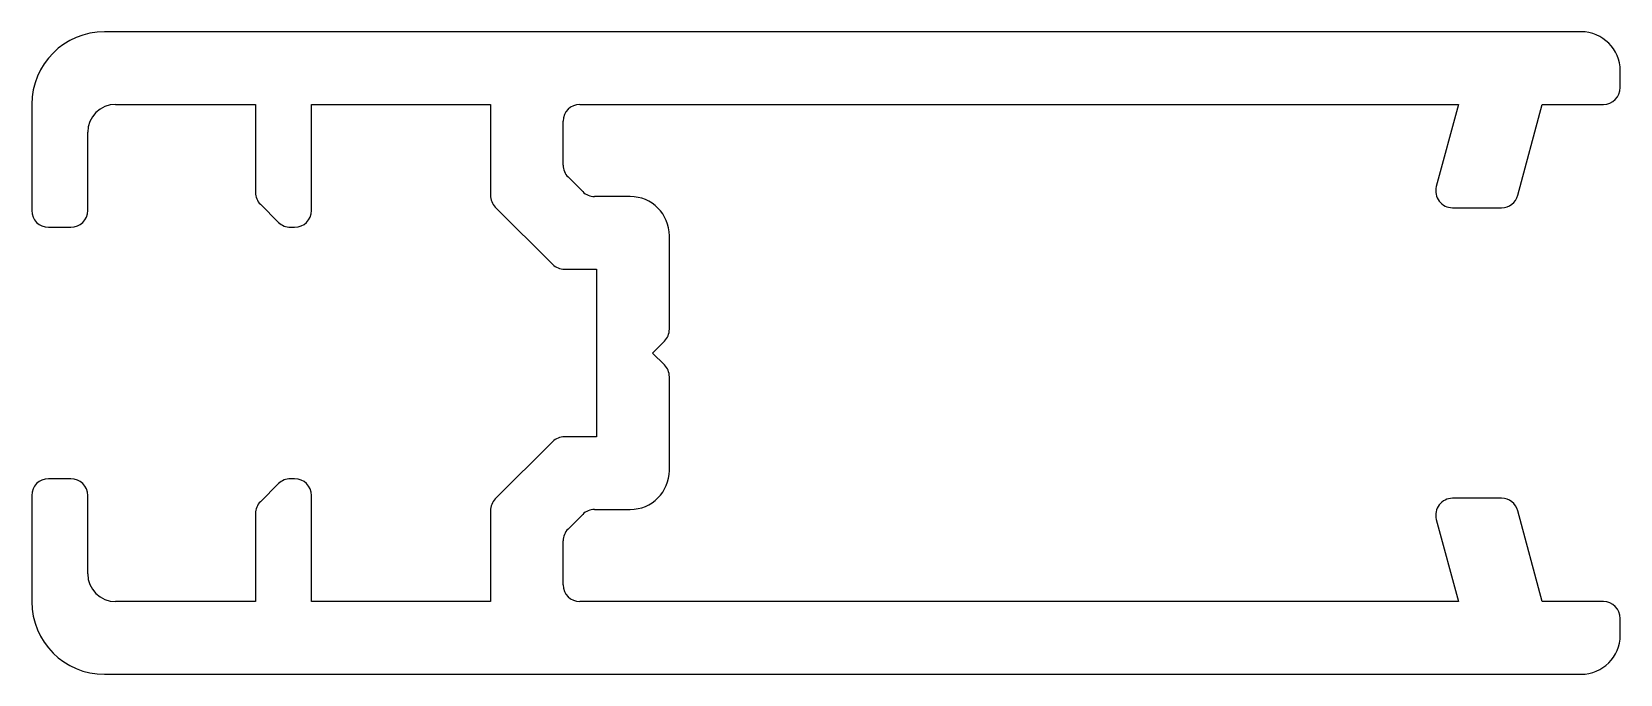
# Model space of a CAD drawing. Extents: x 761.9 to 790.3, y 511.2 to 522.7.
import ezdxf

# ---------------------------------------------------------------- set-up
doc = ezdxf.new("R2010")
doc.units = 0
doc.layers.get('0').update_dxf_attribs({"linetype": 'CONTINUOUS'})

msp = doc.modelspace()

# ---------------------------------------------------------------- linework, layer by layer
at = {"color": 0}
for p, q in [((789.622, 522.65), (763.222, 522.65)), ((790.322, 521.65), (790.322, 521.95)), ((761.922, 521.35), (761.922, 519.45)), ((763.422, 521.35), (765.922, 521.35)), ((765.922, 521.35), (765.922, 519.774)), ((766.922, 519.45), (766.922, 521.35)), ((766.922, 521.35), (770.122, 521.35)), ((770.122, 521.35), (770.122, 519.724)), ((771.722, 521.35), (787.428, 521.35)), ((787.428, 521.35), (787.034, 519.878)), ((788.492, 519.723), (788.928, 521.35)), ((788.928, 521.35), (790.022, 521.35)), ((771.422, 520.263), (771.422, 521.05)), ((762.922, 519.45), (762.922, 520.85)), ((771.773, 519.788), (771.51, 520.051)), ((766.01, 519.562), (766.334, 519.238)), ((770.21, 519.512), (771.234, 518.488)), ((772.622, 519.7), (771.985, 519.7)), ((787.323, 519.5), (788.202, 519.5)), ((762.222, 519.15), (762.622, 519.15)), ((766.547, 519.15), (766.622, 519.15)), ((773.322, 517.324), (773.322, 519)), ((771.447, 518.4), (772.022, 518.4)), ((772.022, 518.4), (772.022, 515.4)), ((773.022, 516.9), (773.234, 517.112)), ((773.234, 516.688), (773.022, 516.9)), ((773.322, 514.8), (773.322, 516.476)), ((771.234, 515.312), (770.21, 514.288)), ((772.022, 515.4), (771.447, 515.4)), ((762.622, 514.65), (762.222, 514.65)), ((766.622, 514.65), (766.547, 514.65)), ((761.922, 514.35), (761.922, 512.45)), ((762.922, 512.95), (762.922, 514.35)), ((766.334, 514.562), (766.01, 514.238)), ((766.922, 512.45), (766.922, 514.35)), ((770.122, 514.076), (770.122, 512.45)), ((771.985, 514.1), (772.622, 514.1)), ((788.202, 514.3), (787.323, 514.3)), ((788.928, 512.45), (788.492, 514.078)), ((765.922, 514.026), (765.922, 512.45)), ((771.51, 513.75), (771.773, 514.012)), ((787.034, 513.923), (787.428, 512.45)), ((771.422, 512.75), (771.422, 513.537)), ((765.922, 512.45), (763.422, 512.45)), ((770.122, 512.45), (766.922, 512.45)), ((787.428, 512.45), (771.722, 512.45)), ((790.022, 512.45), (788.928, 512.45)), ((790.322, 511.85), (790.322, 512.15)), ((763.222, 511.15), (789.622, 511.15))]:
    msp.add_line(p, q, dxfattribs=at)
for centre, radius, start, end in [((763.222, 521.35), 1.3, 90, 180), ((789.622, 521.95), 0.7, 0, 90), ((790.022, 521.65), 0.3, 270, 360), ((763.422, 520.85), 0.5, 90, 180), ((771.722, 521.05), 0.3, 90, 180), ((771.722, 520.263), 0.3, 180, 225), ((766.222, 519.774), 0.3, 180, 225), ((770.422, 519.724), 0.3, 180, 225), ((771.985, 520), 0.3, 225, 270), ((787.323, 519.8), 0.3, 165, 270), ((788.202, 519.8), 0.3, 270, 345), ((762.222, 519.45), 0.3, 180, 270), ((762.622, 519.45), 0.3, 270, 360), ((766.622, 519.45), 0.3, 270, 0), ((772.622, 519), 0.7, 0, 90), ((766.547, 519.45), 0.3, 225, 270), ((771.447, 518.7), 0.3, 225, 270), ((773.022, 517.324), 0.3, 315, 0), ((773.022, 516.476), 0.3, 0, 45), ((771.447, 515.1), 0.3, 90, 135), ((762.222, 514.35), 0.3, 90, 180), ((762.622, 514.35), 0.3, 0, 90), ((766.547, 514.35), 0.3, 90, 135), ((766.622, 514.35), 0.3, 0, 90), ((772.622, 514.8), 0.7, 270, 0), ((766.222, 514.026), 0.3, 135, 180), ((770.422, 514.076), 0.3, 135, 180), ((771.985, 513.8), 0.3, 90, 135), ((787.323, 514), 0.3, 90, 195), ((788.202, 514), 0.3, 15, 90), ((771.722, 513.537), 0.3, 135, 180), ((763.422, 512.95), 0.5, 180, 270), ((771.722, 512.75), 0.3, 180, 270), ((763.222, 512.45), 1.3, 180, 270), ((790.022, 512.15), 0.3, 0, 90), ((789.622, 511.85), 0.7, 270, 0)]:
    msp.add_arc(centre, radius, start, end, dxfattribs=at)

doc.saveas('drawing.dxf')
